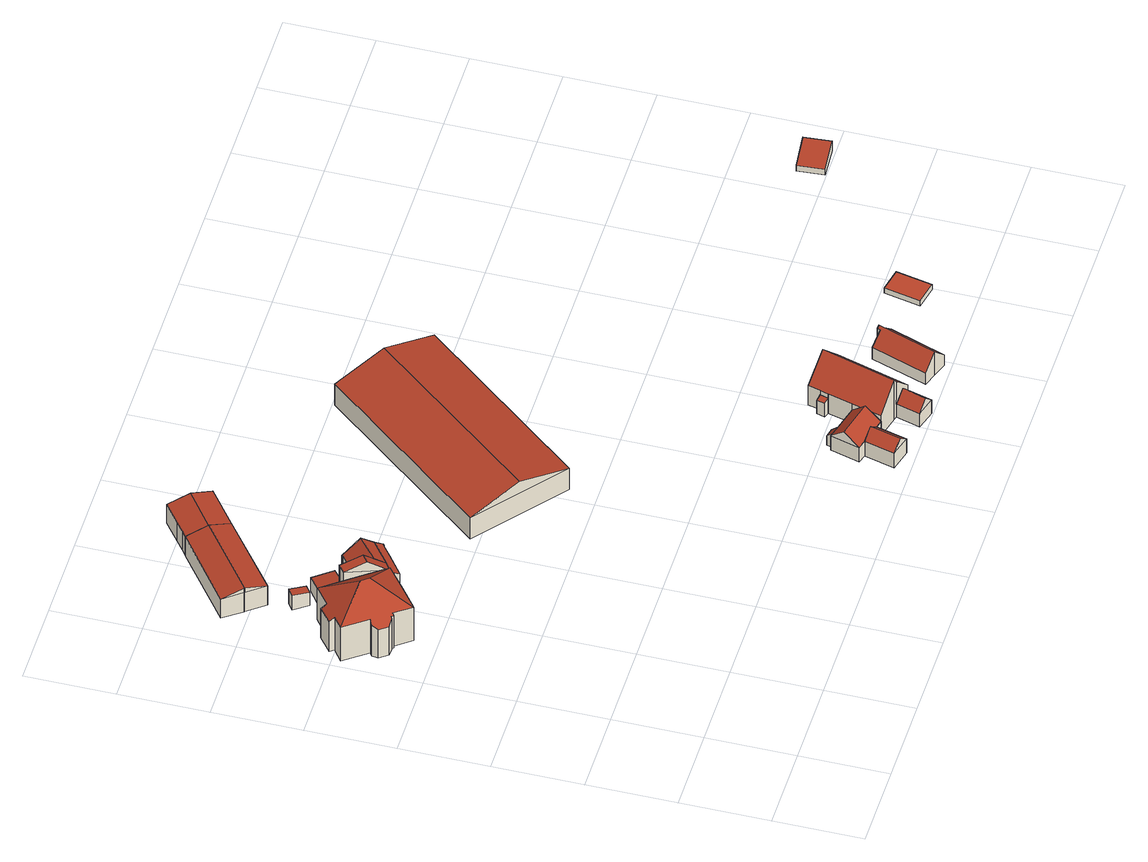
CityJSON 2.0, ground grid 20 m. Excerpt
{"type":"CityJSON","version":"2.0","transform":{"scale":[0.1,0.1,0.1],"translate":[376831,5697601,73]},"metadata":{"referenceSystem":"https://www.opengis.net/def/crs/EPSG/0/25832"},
"CityObjects":{
"building1":{"type":"Building","attributes":{"Gemeindeschluessel":"05911000","Geometrietyp2DReferenz":"3000","function":"31001_1010"},"address":[{"country":"Germany","locality":"Bochum","thoroughfareNumber":"110","thoroughfareName":"Brockhauser Str."}],"children":["building1-1","building1-2","building1-3","building1-4"]},
"building1-1":{"type":"BuildingPart","attributes":{"roofType":"2100","measuredHeight":8.29,"storeysAboveGround":2},"parents":["building1"],"geometry":[{"type":"Solid","lod":"2","boundaries":[[[[0,1,2,3]],[[4,5,1,0]],[[6,7,5,4]],[[8,9,7,6]],[[10,11,9,8]],[[12,13,11,10]],[[3,2,14,15]],[[16,17,12,10,8,6,4,0,3,15]],[[1,5,7,9,11,13,18,19,14,2]],[[13,12,17,18]],[[19,16,15,14]],[[18,17,16,19]]]],"semantics":{"surfaces":[{"type":"WallSurface"},{"type":"RoofSurface"},{"type":"GroundSurface"},{"type":"ClosureSurface"}],"values":[[0,0,0,0,0,0,0,1,2,3,3,3]]}}]},
"building1-2":{"type":"BuildingPart","attributes":{"roofType":"3200","measuredHeight":14.83,"storeysAboveGround":2},"parents":["building1"],"geometry":[{"type":"Solid","lod":"2","boundaries":[[[[20,21,22,23]],[[24,25,21,20]],[[26,27,25,24]],[[28,29,27,26]],[[30,31,29,28]],[[32,33,31,30]],[[34,35,33,32]],[[36,37,35,34]],[[38,39,37,36]],[[40,41,39,38]],[[42,43,41,40]],[[44,45,43,42]],[[46,47,45,44]],[[48,49,47,46]],[[50,51,13,12,52]],[[53,54,51,50]],[[55,56,54,53]],[[57,58,56,55]],[[23,22,58,57]],[[50,52,59,60,53]],[[40,38,36,34,32,61,42]],[[62,48,46,44,42,61,60,59]],[[30,28,26,24,20,23,57,55,53,60,61,32]],[[21,25,27,29,31,33,35,37,39,41,43,45,47,49,18,13,51,54,56,58,22]],[[62,59,17]],[[49,48,62,17,18]],[[17,59,52,12]],[[18,17,12,13]]]],"semantics":{"surfaces":[{"type":"WallSurface"},{"type":"RoofSurface"},{"type":"GroundSurface"},{"type":"ClosureSurface"}],"values":[[0,0,0,0,0,0,0,0,0,0,0,0,0,0,0,0,0,0,0,1,1,1,1,2,0,3,0,3]]}}]},
"building1-3":{"type":"BuildingPart","attributes":{"roofType":"3100","measuredHeight":10.66,"storeysAboveGround":2},"parents":["building1"],"geometry":[{"type":"Solid","lod":"2","boundaries":[[[[63,64,65,66]],[[67,68,64,63]],[[69,70,68,67]],[[71,72,70,69]],[[73,74,72,71]],[[15,14,74,73]],[[71,69,67,63,66,75,76,77,73]],[[16,15,73,77]],[[65,64,68,70,72,74,14,19,78]],[[65,78,79,75,66]],[[79,77,76,75]],[[14,15,16,19]],[[19,16,79,78]],[[79,16,77]]]],"semantics":{"surfaces":[{"type":"WallSurface"},{"type":"RoofSurface"},{"type":"GroundSurface"},{"type":"ClosureSurface"}],"values":[[0,0,0,0,0,0,1,1,2,3,3,3,3,3]]}}]},
"building1-4":{"type":"BuildingPart","attributes":{"roofType":"3100","measuredHeight":12.45,"storeysAboveGround":2},"parents":["building1"],"geometry":[{"type":"Solid","lod":"2","boundaries":[[[[80,81,82,83]],[[84,66,65,81,80]],[[83,82,49,48,85]],[[86,87,88,89,83,85]],[[77,76,87,86,17,16]],[[89,88,84,80]],[[89,80,83]],[[86,85,62,17]],[[81,65,78,19,18,49,82]],[[66,84,75]],[[78,65,66,75,79]],[[19,78,79,16]],[[16,17,18,19]],[[62,85,48]],[[18,17,62,48,49]],[[88,87,76,75,84]],[[76,77,79,75]],[[77,16,79]]]],"semantics":{"surfaces":[{"type":"WallSurface"},{"type":"RoofSurface"},{"type":"GroundSurface"},{"type":"ClosureSurface"}],"values":[[0,0,0,1,1,0,0,0,2,0,3,3,3,0,3,0,3,3]]}}]},
"building2":{"type":"Building","attributes":{"Gemeindeschluessel":"05911000","Geometrietyp2DReferenz":"3000","function":"31001_2729","roofType":"2100","measuredHeight":4.22,"storeysAboveGround":1},"geometry":[{"type":"Solid","lod":"2","boundaries":[[[[90,91,92,93]],[[94,95,91,90]],[[96,97,95,94]],[[93,92,97,96]],[[94,90,93,96]],[[91,95,97,92]]]],"semantics":{"surfaces":[{"type":"WallSurface"},{"type":"RoofSurface"},{"type":"GroundSurface"}],"values":[[0,0,0,0,1,2]]}}]},
"building3":{"type":"Building","attributes":{"Gemeindeschluessel":"05911000","Geometrietyp2DReferenz":"3000","function":"31001_2729","roofType":"2100","measuredHeight":4.86,"storeysAboveGround":1},"geometry":[{"type":"Solid","lod":"2","boundaries":[[[[98,99,100,101]],[[102,103,99,98]],[[104,105,103,102]],[[106,107,105,104]],[[108,109,107,106]],[[110,111,109,108]],[[112,113,111,110]],[[101,100,113,112]],[[110,108,106,104,102,98,101,112]],[[99,103,105,107,109,111,113,100]]]],"semantics":{"surfaces":[{"type":"WallSurface"},{"type":"RoofSurface"},{"type":"GroundSurface"}],"values":[[0,0,0,0,0,0,0,0,1,2]]}}]},
"building4":{"type":"Building","attributes":{"Gemeindeschluessel":"05911000","Geometrietyp2DReferenz":"3000","function":"31001_2729","roofType":"3100","measuredHeight":6.71,"storeysAboveGround":1},"geometry":[{"type":"Solid","lod":"2","boundaries":[[[[114,115,116,117]],[[118,119,115,114]],[[120,121,119,118]],[[122,123,121,120]],[[124,125,123,122]],[[126,127,125,124]],[[117,116,127,126]],[[126,128,129,130,131,132,117]],[[118,131,130,120]],[[132,131,118,114]],[[132,114,117]],[[129,128,124,122]],[[130,129,122,120]],[[128,126,124]],[[115,119,121,123,125,127,116]]]],"semantics":{"surfaces":[{"type":"WallSurface"},{"type":"RoofSurface"},{"type":"GroundSurface"}],"values":[[0,0,0,0,0,0,0,1,1,0,0,0,0,0,2]]}}]},
"building5":{"type":"Building","attributes":{"Gemeindeschluessel":"05911000","Geometrietyp2DReferenz":"3000","function":"31001_2729","roofType":"5000","measuredHeight":6.64,"storeysAboveGround":1},"geometry":[{"type":"Solid","lod":"2","boundaries":[[[[133,134,135,136]],[[137,138,134,133]],[[139,140,138,137]],[[141,142,140,139]],[[143,144,142,141]],[[145,146,144,143]],[[117,147,146,145]],[[136,135,147,117]],[[148,149,118,150]],[[136,117,132,149,148,151,137,133]],[[151,139,137]],[[151,148,150,141,139]],[[132,117,145]],[[118,149,132,145,143]],[[150,118,143,141]],[[134,138,140,142,144,146,147,135]]]],"semantics":{"surfaces":[{"type":"WallSurface"},{"type":"RoofSurface"},{"type":"GroundSurface"}],"values":[[0,0,0,0,0,0,0,0,1,1,0,0,0,0,0,2]]}}]},
"building6":{"type":"Building","attributes":{"Gemeindeschluessel":"05911000","Geometrietyp2DReferenz":"3000","function":"31001_2721","roofType":"5000","measuredHeight":9.55,"storeysAboveGround":1},"geometry":[{"type":"Solid","lod":"2","boundaries":[[[[152,153,154,155]],[[156,157,153,152]],[[158,159,157,156]],[[155,154,159,158]],[[160,161,158,156]],[[160,152,155,161]],[[158,161,155]],[[152,160,156]],[[153,157,159,154]]]],"semantics":{"surfaces":[{"type":"WallSurface"},{"type":"RoofSurface"},{"type":"GroundSurface"}],"values":[[0,0,0,0,1,1,0,0,2]]}}]},
"building7":{"type":"Building","attributes":{"Gemeindeschluessel":"05911000","Geometrietyp2DReferenz":"3000","function":"31001_1010"},"children":["building7-1","building7-2","building7-3"]},
"building7-1":{"type":"BuildingPart","attributes":{"roofType":"5000","measuredHeight":6.77,"storeysAboveGround":1},"parents":["building7"],"geometry":[{"type":"Solid","lod":"2","boundaries":[[[[162,163,164,165]],[[166,167,163,162]],[[168,169,167,166]],[[170,171,172,173]],[[174,175,171,170]],[[176,177,175,174]],[[178,179,180,181,182,183,184,185]],[[186,187,188,178,185,170]],[[179,178,188,166,162]],[[188,187,168,166]],[[187,186,173,168]],[[186,170,173]],[[184,183,176,174]],[[185,184,174,170]],[[189,180,179,162,165]],[[164,163,167,169,172,171,175,177]],[[177,176,190,165,164]],[[169,168,173,172]],[[189,181,180]],[[165,190,189]],[[176,183,182]],[[189,190,176,182,181]]]],"semantics":{"surfaces":[{"type":"WallSurface"},{"type":"RoofSurface"},{"type":"GroundSurface"},{"type":"ClosureSurface"}],"values":[[0,0,0,0,0,0,1,1,0,0,0,0,0,0,0,2,3,3,0,0,0,3]]}}]},
"building7-2":{"type":"BuildingPart","attributes":{"roofType":"2100","measuredHeight":4.12,"storeysAboveGround":1},"parents":["building7"],"geometry":[{"type":"Solid","lod":"2","boundaries":[[[[186,173,172,191,192]],[[193,194,169,168,187]],[[192,191,194,193]],[[187,186,192,193]],[[172,169,194,191]],[[168,173,186,187]],[[169,172,173,168]]]],"semantics":{"surfaces":[{"type":"WallSurface"},{"type":"RoofSurface"},{"type":"GroundSurface"},{"type":"ClosureSurface"}],"values":[[0,0,0,1,2,0,3]]}}]},
"building7-3":{"type":"BuildingPart","attributes":{"roofType":"3100","measuredHeight":6.43,"storeysAboveGround":1},"parents":["building7"],"geometry":[{"type":"Solid","lod":"2","boundaries":[[[[195,196,177,176]],[[197,198,196,195]],[[189,165,164,198,197]],[[199,200,181,189,197]],[[182,200,199,195,176]],[[199,197,195]],[[177,196,198,164]],[[165,189,190]],[[177,164,165,190,176]],[[200,182,181]],[[181,182,176,190,189]]]],"semantics":{"surfaces":[{"type":"WallSurface"},{"type":"RoofSurface"},{"type":"GroundSurface"},{"type":"ClosureSurface"}],"values":[[0,0,0,1,1,0,2,0,3,0,3]]}}]},
"building8":{"type":"Building","attributes":{"Gemeindeschluessel":"05911000","Geometrietyp2DReferenz":"3000","function":"31001_1010"},"address":[{"country":"Germany","locality":"Bochum","thoroughfareNumber":"105","thoroughfareName":"Brockhauser Str."}],"children":["building8-1","building8-2","building8-3"]},
"building8-1":{"type":"BuildingPart","attributes":{"roofType":"3100","measuredHeight":11.14,"storeysAboveGround":2},"parents":["building8"],"geometry":[{"type":"Solid","lod":"2","boundaries":[[[[201,202,203,204,205]],[[206,207,202,201]],[[208,209,207,206]],[[210,211,209,208]],[[212,213,214,211,210]],[[215,216,217]],[[218,219,215,217]],[[220,221,219,218]],[[222,223,221,220]],[[224,225,226,223,222]],[[218,217,212,210,208,206,201,220]],[[205,224,222,220,201]],[[202,207,209,211,214,215,219,221,223,226,203]],[[216,213,212,217]],[[215,214,213,216]],[[227,225,224,205,204]],[[203,226,225,204]],[[225,227,204]]]],"semantics":{"surfaces":[{"type":"WallSurface"},{"type":"RoofSurface"},{"type":"GroundSurface"},{"type":"ClosureSurface"}],"values":[[0,0,0,0,0,0,0,0,0,0,1,1,2,0,3,0,3,3]]}}]},
"building8-2":{"type":"BuildingPart","attributes":{"roofType":"3100","measuredHeight":6.29,"storeysAboveGround":2},"parents":["building8"],"geometry":[{"type":"Solid","lod":"2","boundaries":[[[[204,203,228,229]],[[230,231,226,225]],[[229,228,231,230]],[[230,232,229]],[[229,232,227,204]],[[225,227,232,230]],[[203,226,231,228]],[[203,204,225,226]],[[204,227,225]]]],"semantics":{"surfaces":[{"type":"WallSurface"},{"type":"RoofSurface"},{"type":"GroundSurface"},{"type":"ClosureSurface"}],"values":[[0,0,0,0,1,1,2,3,3]]}}]},
"building8-3":{"type":"BuildingPart","attributes":{"roofType":"2100","measuredHeight":4.25,"storeysAboveGround":2},"parents":["building8"],"geometry":[{"type":"Solid","lod":"2","boundaries":[[[[233,211,214,213]],[[234,235,211,233]],[[236,237,235,234]],[[216,215,237,236]],[[236,234,233,213,216]],[[214,211,235,237,215]],[[215,216,213,214]]]],"semantics":{"surfaces":[{"type":"WallSurface"},{"type":"RoofSurface"},{"type":"GroundSurface"},{"type":"ClosureSurface"}],"values":[[0,0,0,0,1,2,3]]}}]},
"building9":{"type":"Building","attributes":{"Gemeindeschluessel":"05911000","Geometrietyp2DReferenz":"3000","function":"31001_2120","roofType":"3100","measuredHeight":6.56,"storeysAboveGround":1},"geometry":[{"type":"Solid","lod":"2","boundaries":[[[[238,239,240,241]],[[242,243,239,238]],[[244,245,243,242]],[[246,247,245,244]],[[248,249,247,246]],[[250,251,249,248]],[[252,253,251,250]],[[254,255,253,252]],[[256,257,255,254]],[[241,240,257,256]],[[250,248,246,244,242,252]],[[238,241,256,254,252,242]],[[239,243,245,247,249,251,253,255,257,240]]]],"semantics":{"surfaces":[{"type":"WallSurface"},{"type":"RoofSurface"},{"type":"GroundSurface"}],"values":[[0,0,0,0,0,0,0,0,0,0,1,1,2]]}}]},
"building10":{"type":"Building","attributes":{"Gemeindeschluessel":"05911000","Geometrietyp2DReferenz":"3000","function":"31001_2463","roofType":"1000","measuredHeight":1.47,"storeysAboveGround":1},"geometry":[{"type":"Solid","lod":"2","boundaries":[[[[258,259,260,261]],[[262,263,259,258]],[[264,265,263,262]],[[261,260,265,264]],[[262,258,261,264]],[[259,263,265,260]]]],"semantics":{"surfaces":[{"type":"WallSurface"},{"type":"RoofSurface"},{"type":"GroundSurface"}],"values":[[0,0,0,0,1,2]]}}]},
"building11":{"type":"Building","attributes":{"Gemeindeschluessel":"05911000","Geometrietyp2DReferenz":"3000","function":"31001_2463","roofType":"2100","measuredHeight":2.93,"storeysAboveGround":1},"geometry":[{"type":"Solid","lod":"2","boundaries":[[[[266,267,268,269]],[[270,271,267,266]],[[272,273,271,270]],[[269,268,273,272]],[[270,266,269,272]],[[267,271,273,268]]]],"semantics":{"surfaces":[{"type":"WallSurface"},{"type":"RoofSurface"},{"type":"GroundSurface"}],"values":[[0,0,0,0,1,2]]}}]}
},
"vertices":[
[289,964,87],[289,964,17],[293,967,17],[293,967,87],[288,965,88],[288,965,17],[287,964,88],[287,964,17],[261,944,88],[261,944,17],[216,910,88],[216,910,17],[204,925,100],[204,925,17],[280,983,17],[280,983,100],[228,943,100],[209,929,100],[209,929,17],[228,943,17],
[65,885,105],[65,885,17],[69,888,17],[69,888,109],[50,887,97],[50,887,17],[36,906,97],[36,906,17],[37,920,105],[37,920,17],[45,926,113],[45,926,17],[6,978,113],[6,978,17],[34,999,111],[34,999,17],[27,1009,102],[27,1009,17],[62,1036,100],[62,1036,17],[69,1026,109],[69,1026,17],[111,1058,107],[111,1058,17],[119,1047,107],[119,1047,17],[133,1029,107],[133,1029,17],[147,1011,107],[147,1011,17],[154,887,110],[154,887,17],[204,925,107],[104,849,113],[104,849,17],[76,886,113],[76,886,17],[73,883,109],[73,883,17],[209,929,107],[112,944,165],[98,962,165],[196,947,107],
[232,1036,89],[232,1036,17],[185,999,17],[185,999,89],[233,1036,89],[233,1036,17],[232,1037,88],[232,1037,17],[236,1040,88],[236,1040,17],[262,1006,123],[262,1006,17],[203,976,113],[211,966,123],[211,965,123],[211,965,17],[211,965,109],
[170,1018,129],[170,1018,17],[165,1025,17],[165,1025,131],[185,999,122],[147,1011,131],[179,969,141],[197,983,141],[185,999,137],[170,1018,133],
[144,1090,74],[144,1090,36],[122,1121,36],[122,1121,78],[128,1078,74],[128,1078,36],[106,1109,78],[106,1109,36],
[147,1011,80],[147,1011,32],[165,1025,32],[165,1025,77],[133,1029,80],[133,1029,32],[119,1047,80],[119,1047,32],[143,1066,76],[143,1066,32],[173,1089,71],[173,1089,32],[206,1046,71],[206,1046,32],[170,1018,77],[170,1018,32],
[232,1324,92],[232,1324,37],[201,1365,37],[201,1365,91],[263,1283,92],[263,1283,37],[105,1162,92],[105,1162,37],[74,1202,92],[74,1202,37],[73,1203,92],[73,1203,37],[42,1244,91],[42,1244,37],[73,1203,104],[74,1202,104],[74,1202,105],[233,1323,105],[232,1324,104],
[236,1391,91],[236,1391,38],[215,1375,38],[215,1375,91],[282,1427,91],[282,1427,38],[313,1386,91],[313,1386,38],[344,1345,91],[344,1345,38],[263,1283,91],[263,1283,38],[232,1324,91],[232,1324,38],[201,1365,38],[315,1384,104],[233,1323,104],[344,1345,92],[313,1386,104],
[728,1191,80],[728,1191,19],[422,817,19],[422,817,80],[922,1032,80],[922,1032,19],[617,659,80],[617,659,19],[824,1112,114],[519,738,114],
[870,110,44],[870,110,4],[890,104,4],[890,104,44],[888,176,44],[888,176,4],[896,174,44],[896,174,4],[974,154,44],[974,154,4],[917,168,4],[917,168,44],[955,87,44],[955,87,4],[939,91,44],[939,91,4],[880,145,72],[870,110,46],[890,104,46],[891,104,46],[937,92,46],[939,91,46],[955,87,46],[965,123,72],[917,168,45],[896,174,45],[888,176,45],[890,104,45],[933,93,44],
[921,183,4],[921,183,30],[900,188,30],[900,188,4],
[921,23,44],[921,23,4],[872,36,45],[872,36,4],[896,30,68],[914,98,68],
[1008,73,118],[1008,73,6],[1016,71,6],[1016,71,43],[1016,71,108],[955,87,62],[955,87,6],[974,154,61],[974,154,6],[989,209,61],[989,209,6],[990,209,61],[990,209,49],[990,209,6],[995,228,6],[995,228,49],[995,228,61],[1002,256,61],[1002,256,6],[1056,240,118],[1056,240,6],[1111,224,57],[1111,224,6],[1061,59,59],[1061,59,45],[1061,59,6],[1040,64,69],
[1000,17,6],[1000,17,43],[1045,4,45],[1045,4,6],[1023,10,69],
[989,209,49],[977,213,44],[977,213,6],[982,232,44],[982,232,6],
[1185,16,40],[1185,16,9],[1229,141,9],[1229,141,40],[1153,27,75],[1153,27,9],[1121,38,41],[1121,38,9],[1165,164,41],[1165,164,9],[1191,154,70],[1191,154,9],[1194,161,70],[1194,161,9],[1199,159,75],[1199,159,9],[1205,157,68],[1205,157,9],[1202,150,68],[1202,150,9],
[1340,187,42],[1340,187,28],[1323,105,28],[1323,105,42],[1393,176,42],[1393,176,28],[1376,94,42],[1376,94,28],
[1571,377,116],[1571,377,101],[1642,382,101],[1642,382,130],[1566,438,116],[1566,438,101],[1637,443,130],[1637,443,101]
]}
